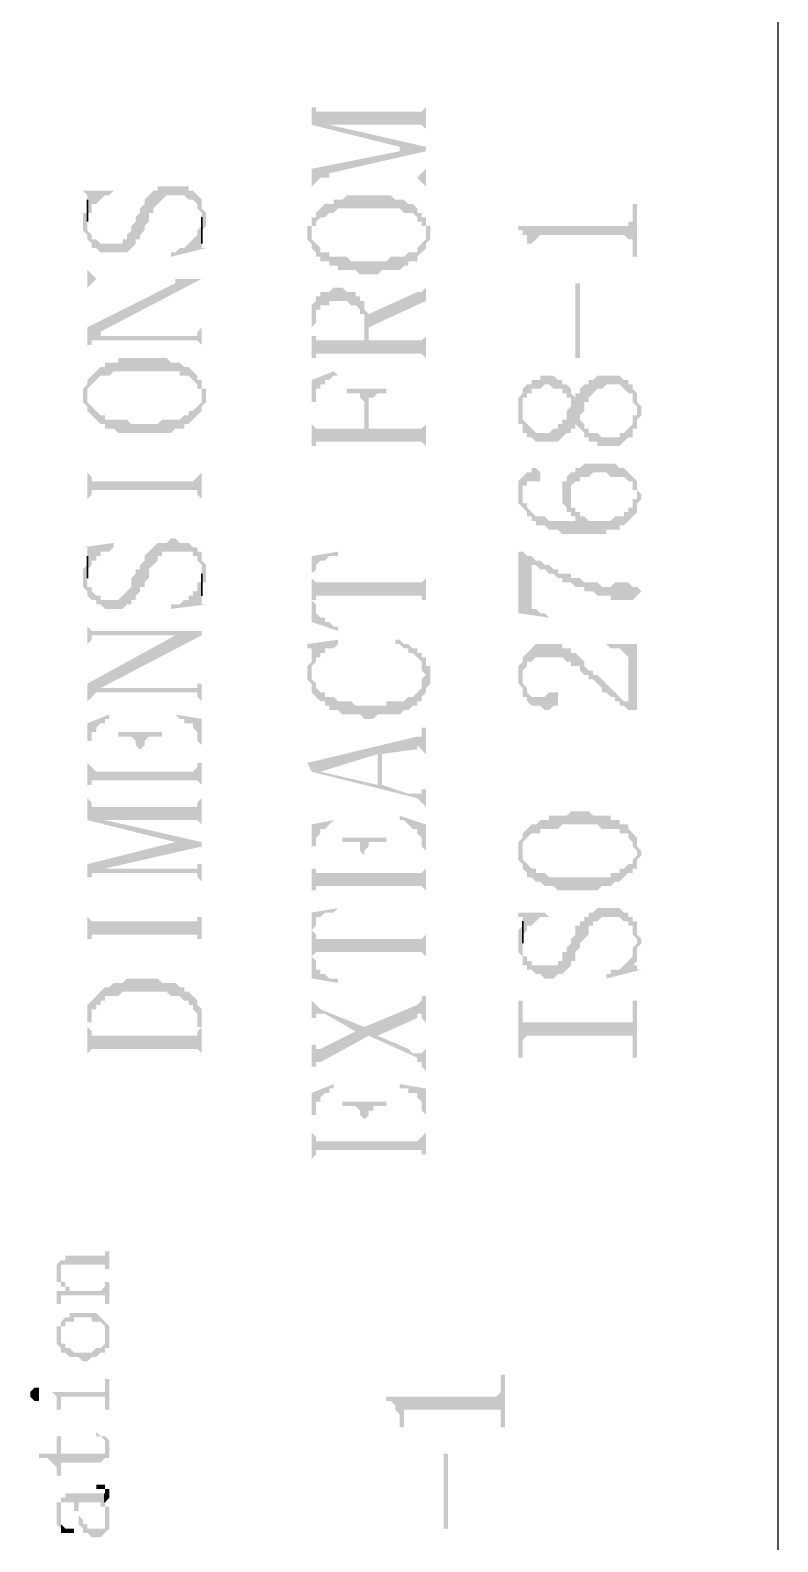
# Model space of a CAD drawing. Header units: inches. Extents: x 3613 to 8393, y -2205 to -794.
# Drawn here: x 7017.47 to 7025.15, y -1349.99 to -1334.49 of the extents above; entities that cross this region are included whole.
import ezdxf

# ---------------------------------------------------------------- set-up
doc = ezdxf.new("R2010")
doc.units = ezdxf.units.IN
doc.header["$MEASUREMENT"] = 0

msp = doc.modelspace()

# ---------------------------------------------------------------- hatches: boundary and pattern name
at = {"transparency": 33554559}
for points in [[(7020.363, -1335.231), (7020.363, -1335.456), (7021.266, -1335.682), (7021.266, -1335.727), (7021.537, -1335.727), (7021.537, -1335.682), (7020.544, -1335.456), (7020.544, -1335.456), (7020.454, -1335.321), (7020.409, -1335.321), (7020.409, -1335.276), (7020.363, -1335.276)], [(7020.454, -1335.321), (7020.544, -1335.456), (7021.492, -1335.456), (7021.537, -1335.502), (7021.537, -1335.547), (7021.537, -1335.231), (7021.537, -1335.276), (7021.537, -1335.276), (7021.492, -1335.321), (7021.447, -1335.321)], [(7020.363, -1335.908), (7020.363, -1336.088), (7020.363, -1336.088), (7020.409, -1336.043), (7020.409, -1336.043), (7020.454, -1335.998), (7020.544, -1335.953), (7021.537, -1335.727), (7021.266, -1335.727)], [(7020.454, -1335.998), (7021.447, -1335.998), (7021.492, -1336.043), (7021.492, -1336.043), (7021.537, -1336.088), (7021.537, -1335.908), (7021.537, -1335.908), (7021.492, -1335.953), (7021.492, -1335.953), (7021.447, -1335.998), (7020.544, -1335.998), (7020.544, -1335.953)], [(7018.017, -1336.449), (7018.017, -1336.54), (7018.017, -1336.54), (7018.062, -1336.585), (7018.062, -1336.63), (7018.062, -1336.63), (7018.107, -1336.675), (7018.107, -1336.72), (7018.152, -1336.72), (7018.197, -1336.765), (7018.468, -1336.765), (7018.513, -1336.72), (7018.513, -1336.72), (7018.558, -1336.675), (7018.558, -1336.63), (7018.603, -1336.63), (7018.603, -1336.585), (7018.648, -1336.54), (7018.648, -1336.494), (7018.693, -1336.449), (7018.693, -1336.359), (7018.739, -1336.359), (7018.739, -1336.314), (7018.784, -1336.269), (7018.784, -1336.269), (7018.829, -1336.224), (7018.829, -1336.224), (7018.874, -1336.179), (7019.055, -1336.179), (7019.1, -1336.224), (7019.145, -1336.224), (7019.19, -1336.269), (7019.19, -1336.314), (7019.235, -1336.359), (7019.235, -1336.585), (7019.235, -1336.54), (7019.235, -1336.54), (7019.28, -1336.494), (7019.28, -1336.404), (7019.28, -1336.359), (7019.28, -1336.359), (7019.235, -1336.314), (7019.235, -1336.224), (7019.235, -1336.224), (7019.19, -1336.179), (7019.19, -1336.179), (7019.145, -1336.133), (7019.1, -1336.133), (7019.1, -1336.088), (7018.784, -1336.088), (7018.784, -1336.133), (7018.739, -1336.133), (7018.693, -1336.179), (7018.693, -1336.179), (7018.648, -1336.224), (7018.648, -1336.269), (7018.648, -1336.269), (7018.603, -1336.314), (7018.603, -1336.359), (7018.558, -1336.404), (7018.558, -1336.449), (7018.513, -1336.494), (7018.513, -1336.54), (7018.513, -1336.54), (7018.468, -1336.585), (7018.468, -1336.63), (7018.423, -1336.63), (7018.423, -1336.675), (7018.197, -1336.675), (7018.152, -1336.63), (7018.107, -1336.63), (7018.107, -1336.585), (7018.107, -1336.585), (7018.062, -1336.54), (7018.062, -1336.269), (7018.062, -1336.359), (7018.017, -1336.359), (7018.017, -1336.404)], [(7018.017, -1336.133), (7018.062, -1336.179), (7018.062, -1336.359), (7018.107, -1336.359), (7018.107, -1336.269), (7018.152, -1336.269), (7018.197, -1336.224), (7018.197, -1336.224), (7018.242, -1336.179), (7018.287, -1336.179), (7018.332, -1336.133), (7018.332, -1336.133)], [(7020.363, -1336.404), (7020.363, -1336.585), (7020.363, -1336.494), (7020.409, -1336.494), (7020.409, -1336.449), (7020.454, -1336.404), (7020.499, -1336.404), (7020.544, -1336.359), (7020.589, -1336.359), (7020.634, -1336.314), (7021.266, -1336.314), (7021.311, -1336.359), (7021.401, -1336.359), (7021.447, -1336.404), (7021.447, -1336.449), (7021.492, -1336.449), (7021.492, -1336.494), (7021.537, -1336.494), (7021.537, -1336.585), (7021.537, -1336.404), (7021.492, -1336.404), (7021.492, -1336.359), (7021.447, -1336.359), (7021.447, -1336.314), (7021.401, -1336.269), (7021.356, -1336.269), (7021.311, -1336.224), (7021.221, -1336.224), (7021.176, -1336.179), (7020.724, -1336.179), (7020.679, -1336.224), (7020.589, -1336.224), (7020.589, -1336.269), (7020.499, -1336.269), (7020.454, -1336.314), (7020.454, -1336.314), (7020.409, -1336.359), (7020.409, -1336.404)], [(7022.485, -1336.494), (7022.485, -1336.54), (7022.53, -1336.54), (7022.53, -1336.585), (7022.575, -1336.585), (7022.575, -1336.675), (7022.62, -1336.675), (7022.62, -1336.81), (7022.62, -1336.675), (7022.665, -1336.63), (7022.665, -1336.63), (7022.71, -1336.585), (7023.568, -1336.585), (7023.613, -1336.63), (7023.658, -1336.63), (7023.658, -1336.675), (7023.658, -1336.81), (7023.703, -1336.81), (7023.703, -1336.269), (7023.658, -1336.269), (7023.658, -1336.404), (7023.658, -1336.449), (7023.613, -1336.449), (7023.613, -1336.494), (7023.568, -1336.494)], [(7018.919, -1336.765), (7018.919, -1336.81), (7019.28, -1336.72), (7019.235, -1336.72), (7019.235, -1336.675), (7019.235, -1336.494), (7019.19, -1336.54), (7019.19, -1336.585), (7019.145, -1336.63), (7019.145, -1336.63), (7019.1, -1336.675), (7019.1, -1336.675), (7019.055, -1336.72), (7019.009, -1336.72), (7018.964, -1336.765)], [(7020.318, -1336.585), (7020.318, -1336.63), (7020.318, -1336.63), (7020.363, -1336.675), (7020.363, -1336.72), (7020.363, -1336.72), (7020.409, -1336.765), (7020.409, -1336.81), (7020.454, -1336.81), (7020.454, -1336.856), (7020.544, -1336.856), (7020.544, -1336.901), (7020.634, -1336.901), (7020.634, -1336.946), (7020.815, -1336.946), (7020.86, -1336.991), (7021.04, -1336.991), (7021.086, -1336.946), (7021.266, -1336.946), (7021.311, -1336.901), (7021.356, -1336.901), (7021.356, -1336.856), (7021.447, -1336.856), (7021.447, -1336.81), (7021.492, -1336.765), (7021.492, -1336.765), (7021.537, -1336.72), (7021.537, -1336.675), (7021.582, -1336.63), (7021.582, -1336.494), (7021.537, -1336.494), (7021.537, -1336.404), (7021.537, -1336.585), (7021.537, -1336.63), (7021.537, -1336.63), (7021.492, -1336.675), (7021.492, -1336.675), (7021.447, -1336.72), (7021.447, -1336.765), (7021.356, -1336.765), (7021.311, -1336.81), (7021.176, -1336.81), (7021.131, -1336.856), (7020.77, -1336.856), (7020.724, -1336.81), (7020.544, -1336.81), (7020.544, -1336.765), (7020.454, -1336.765), (7020.454, -1336.72), (7020.409, -1336.675), (7020.409, -1336.675), (7020.363, -1336.63), (7020.363, -1336.585), (7020.363, -1336.404), (7020.363, -1336.494), (7020.318, -1336.494), (7020.318, -1336.54)], [(7018.062, -1336.901), (7018.062, -1337.171), (7018.062, -1337.126), (7018.107, -1337.081), (7018.107, -1337.081), (7018.152, -1337.036), (7018.964, -1337.036), (7018.964, -1337.081), (7019.235, -1337.036), (7018.152, -1337.036), (7018.107, -1336.991), (7018.107, -1336.991), (7018.062, -1336.946)], [(7018.062, -1337.533), (7018.062, -1337.758), (7018.062, -1337.713), (7018.107, -1337.713), (7018.107, -1337.668), (7018.152, -1337.668), (7018.197, -1337.578), (7019.235, -1337.036), (7018.964, -1337.081)], [(7020.95, -1337.397), (7020.95, -1337.533), (7021.537, -1337.262), (7021.537, -1337.081), (7021.537, -1337.126), (7021.537, -1337.126), (7021.492, -1337.171), (7021.447, -1337.171)], [(7023.116, -1337.848), (7023.116, -1337.081), (7023.071, -1337.081), (7023.071, -1337.848)], [(7020.363, -1337.487), (7020.363, -1337.894), (7020.363, -1337.533), (7020.409, -1337.487), (7020.409, -1337.397), (7020.409, -1337.352), (7020.454, -1337.352), (7020.454, -1337.307), (7020.544, -1337.307), (7020.544, -1337.262), (7020.724, -1337.262), (7020.77, -1337.307), (7020.815, -1337.307), (7020.86, -1337.352), (7020.86, -1337.397), (7020.905, -1337.397), (7020.905, -1337.668), (7020.905, -1337.262), (7020.86, -1337.262), (7020.86, -1337.217), (7020.815, -1337.217), (7020.815, -1337.171), (7020.724, -1337.171), (7020.679, -1337.126), (7020.589, -1337.126), (7020.544, -1337.171), (7020.454, -1337.171), (7020.454, -1337.217), (7020.409, -1337.217), (7020.409, -1337.262), (7020.409, -1337.262), (7020.363, -1337.307), (7020.363, -1337.352), (7020.363, -1337.442)], [(7020.363, -1337.848), (7020.409, -1337.848), (7020.409, -1337.803), (7021.492, -1337.803), (7021.537, -1337.848), (7021.537, -1337.894), (7021.537, -1337.578), (7021.537, -1337.623), (7021.537, -1337.623), (7021.492, -1337.668), (7020.95, -1337.668), (7020.95, -1337.397), (7020.95, -1337.397), (7020.905, -1337.352), (7020.905, -1337.307), (7020.905, -1337.668), (7020.409, -1337.668), (7020.409, -1337.623), (7020.363, -1337.623), (7020.363, -1337.533)], [(7018.152, -1337.668), (7019.19, -1337.668), (7019.235, -1337.713), (7019.235, -1337.758), (7019.235, -1337.487), (7019.235, -1337.533), (7019.19, -1337.578), (7019.19, -1337.623), (7018.197, -1337.623), (7018.197, -1337.578)], [(7018.062, -1338.074), (7018.062, -1338.255), (7018.062, -1338.164), (7018.107, -1338.119), (7018.107, -1338.119), (7018.152, -1338.074), (7018.152, -1338.074), (7018.197, -1338.029), (7018.287, -1338.029), (7018.332, -1337.984), (7019.009, -1337.984), (7019.009, -1338.029), (7019.1, -1338.029), (7019.145, -1338.074), (7019.145, -1338.074), (7019.19, -1338.119), (7019.19, -1338.164), (7019.235, -1338.164), (7019.235, -1338.255), (7019.235, -1338.074), (7019.19, -1338.074), (7019.19, -1338.029), (7019.145, -1337.984), (7019.145, -1337.984), (7019.1, -1337.939), (7019.055, -1337.939), (7019.009, -1337.894), (7018.919, -1337.894), (7018.874, -1337.848), (7018.378, -1337.848), (7018.378, -1337.894), (7018.242, -1337.894), (7018.242, -1337.939), (7018.197, -1337.939), (7018.152, -1337.984), (7018.152, -1337.984), (7018.107, -1338.029), (7018.107, -1338.029)], [(7020.363, -1338.074), (7020.363, -1338.796), (7020.363, -1338.3), (7020.409, -1338.3), (7020.409, -1338.164), (7020.454, -1338.164), (7020.454, -1338.119), (7020.499, -1338.119), (7020.499, -1338.074), (7020.544, -1338.074), (7020.589, -1338.029), (7020.634, -1338.029), (7020.589, -1337.984)], [(7022.485, -1338.39), (7022.485, -1338.525), (7022.53, -1338.525), (7022.53, -1338.616), (7022.575, -1338.616), (7022.575, -1338.661), (7022.62, -1338.661), (7022.665, -1338.706), (7022.891, -1338.706), (7022.936, -1338.661), (7022.936, -1338.661), (7022.981, -1338.616), (7023.026, -1338.616), (7023.026, -1338.571), (7023.071, -1338.571), (7023.071, -1338.525), (7023.071, -1338.525), (7023.116, -1338.571), (7023.116, -1338.435), (7023.116, -1338.435), (7023.162, -1338.39), (7023.162, -1338.3), (7023.207, -1338.3), (7023.207, -1338.255), (7023.252, -1338.209), (7023.252, -1338.209), (7023.297, -1338.164), (7023.342, -1338.164), (7023.387, -1338.119), (7023.523, -1338.119), (7023.568, -1338.164), (7023.568, -1338.164), (7023.613, -1338.209), (7023.658, -1338.209), (7023.658, -1338.255), (7023.658, -1338.3), (7023.703, -1338.345), (7023.703, -1338.571), (7023.703, -1338.48), (7023.703, -1338.48), (7023.748, -1338.435), (7023.748, -1338.345), (7023.703, -1338.3), (7023.703, -1338.255), (7023.703, -1338.209), (7023.658, -1338.164), (7023.658, -1338.119), (7023.613, -1338.119), (7023.613, -1338.074), (7023.568, -1338.074), (7023.523, -1338.029), (7023.297, -1338.029), (7023.252, -1338.074), (7023.207, -1338.074), (7023.207, -1338.119), (7023.162, -1338.119), (7023.116, -1338.164), (7023.116, -1338.209), (7023.071, -1338.209), (7023.071, -1338.255), (7023.071, -1338.255), (7023.026, -1338.209), (7023.026, -1338.3), (7023.026, -1338.345), (7022.981, -1338.39), (7022.981, -1338.48), (7022.936, -1338.48), (7022.936, -1338.525), (7022.891, -1338.525), (7022.891, -1338.571), (7022.846, -1338.571), (7022.801, -1338.616), (7022.665, -1338.616), (7022.62, -1338.571), (7022.62, -1338.571), (7022.575, -1338.525), (7022.575, -1338.525), (7022.53, -1338.48), (7022.53, -1338.435), (7022.53, -1338.209), (7022.53, -1338.209), (7022.485, -1338.255), (7022.485, -1338.345)], [(7022.53, -1338.209), (7022.53, -1338.39), (7022.53, -1338.255), (7022.575, -1338.255), (7022.575, -1338.209), (7022.62, -1338.209), (7022.62, -1338.164), (7022.71, -1338.164), (7022.755, -1338.119), (7022.801, -1338.119), (7022.846, -1338.164), (7022.936, -1338.164), (7022.936, -1338.209), (7022.981, -1338.209), (7022.981, -1338.255), (7023.026, -1338.255), (7023.026, -1338.3), (7023.026, -1338.209), (7023.026, -1338.164), (7022.981, -1338.119), (7022.936, -1338.119), (7022.936, -1338.074), (7022.891, -1338.074), (7022.846, -1338.029), (7022.71, -1338.029), (7022.71, -1338.074), (7022.62, -1338.074), (7022.62, -1338.119), (7022.575, -1338.119), (7022.53, -1338.164)], [(7018.017, -1338.255), (7018.017, -1338.3), (7018.062, -1338.345), (7018.062, -1338.39), (7018.107, -1338.435), (7018.107, -1338.435), (7018.152, -1338.48), (7018.152, -1338.48), (7018.197, -1338.525), (7018.242, -1338.525), (7018.242, -1338.571), (7018.332, -1338.571), (7018.378, -1338.616), (7018.919, -1338.616), (7018.964, -1338.571), (7019.055, -1338.571), (7019.055, -1338.525), (7019.1, -1338.525), (7019.145, -1338.48), (7019.145, -1338.48), (7019.19, -1338.435), (7019.19, -1338.435), (7019.235, -1338.39), (7019.235, -1338.345), (7019.235, -1338.345), (7019.28, -1338.3), (7019.28, -1338.255), (7019.28, -1338.164), (7019.235, -1338.164), (7019.235, -1338.074), (7019.235, -1338.255), (7019.235, -1338.3), (7019.19, -1338.345), (7019.19, -1338.345), (7019.145, -1338.39), (7019.1, -1338.39), (7019.1, -1338.435), (7019.055, -1338.435), (7019.009, -1338.48), (7018.829, -1338.48), (7018.784, -1338.525), (7018.513, -1338.525), (7018.468, -1338.48), (7018.242, -1338.48), (7018.242, -1338.435), (7018.197, -1338.435), (7018.152, -1338.39), (7018.152, -1338.39), (7018.107, -1338.345), (7018.107, -1338.345), (7018.062, -1338.3), (7018.062, -1338.255), (7018.062, -1338.074), (7018.062, -1338.119), (7018.062, -1338.119), (7018.017, -1338.164), (7018.017, -1338.209)], [(7020.724, -1338.164), (7020.724, -1338.209), (7020.86, -1338.209), (7020.86, -1338.255), (7020.86, -1338.255), (7020.905, -1338.3), (7020.905, -1338.571), (7020.95, -1338.345), (7020.95, -1338.255), (7020.995, -1338.255), (7021.04, -1338.209), (7021.131, -1338.209), (7021.131, -1338.164)], [(7020.363, -1338.751), (7020.409, -1338.751), (7020.409, -1338.706), (7021.492, -1338.706), (7021.537, -1338.751), (7021.537, -1338.796), (7021.537, -1338.48), (7021.537, -1338.525), (7021.537, -1338.525), (7021.492, -1338.571), (7020.95, -1338.571), (7020.95, -1338.345), (7020.905, -1338.571), (7020.409, -1338.571), (7020.363, -1338.525), (7020.363, -1338.345)], [(7023.116, -1338.571), (7023.116, -1338.571), (7023.162, -1338.616), (7023.162, -1338.661), (7023.207, -1338.661), (7023.207, -1338.706), (7023.297, -1338.706), (7023.297, -1338.751), (7023.523, -1338.751), (7023.568, -1338.706), (7023.568, -1338.706), (7023.613, -1338.661), (7023.658, -1338.661), (7023.658, -1338.571), (7023.703, -1338.571), (7023.703, -1338.39), (7023.703, -1338.435), (7023.658, -1338.435), (7023.658, -1338.525), (7023.658, -1338.525), (7023.613, -1338.571), (7023.613, -1338.571), (7023.568, -1338.616), (7023.523, -1338.616), (7023.523, -1338.661), (7023.342, -1338.661), (7023.297, -1338.616), (7023.207, -1338.616), (7023.207, -1338.571), (7023.162, -1338.571), (7023.162, -1338.525), (7023.116, -1338.48), (7023.116, -1338.48)], [(7018.062, -1338.886), (7018.062, -1339.428), (7018.062, -1339.293), (7018.107, -1339.248), (7018.107, -1339.202), (7019.19, -1339.202), (7019.19, -1339.248), (7019.19, -1339.248), (7019.235, -1339.293), (7019.235, -1339.428), (7019.235, -1338.886), (7019.235, -1339.022), (7019.19, -1339.067), (7019.19, -1339.067), (7019.145, -1339.112), (7018.107, -1339.112), (7018.107, -1339.067), (7018.107, -1339.067), (7018.062, -1339.022)], [(7022.53, -1339.067), (7022.53, -1339.248), (7022.53, -1339.157), (7022.575, -1339.157), (7022.575, -1339.112), (7022.71, -1339.112), (7022.71, -1339.022), (7022.71, -1339.022), (7022.665, -1338.977), (7022.62, -1338.977), (7022.62, -1339.022), (7022.575, -1339.022)], [(7022.936, -1339.248), (7022.936, -1339.338), (7022.981, -1339.383), (7022.981, -1339.428), (7023.026, -1339.428), (7023.026, -1339.202), (7023.026, -1339.157), (7023.071, -1339.112), (7023.116, -1339.112), (7023.116, -1339.067), (7023.207, -1339.067), (7023.252, -1339.022), (7023.387, -1339.022), (7023.432, -1339.067), (7023.568, -1339.067), (7023.613, -1339.112), (7023.658, -1339.112), (7023.658, -1339.202), (7023.703, -1339.202), (7023.703, -1339.428), (7023.703, -1339.338), (7023.748, -1339.293), (7023.748, -1339.248), (7023.748, -1339.248), (7023.703, -1339.202), (7023.703, -1339.157), (7023.703, -1339.112), (7023.658, -1339.067), (7023.658, -1339.067), (7023.613, -1339.022), (7023.613, -1339.022), (7023.568, -1338.977), (7023.523, -1338.977), (7023.478, -1338.932), (7023.162, -1338.932), (7023.116, -1338.977), (7023.071, -1338.977), (7023.071, -1339.022), (7023.026, -1339.022), (7022.981, -1339.067), (7022.981, -1339.112), (7022.936, -1339.112), (7022.936, -1339.202)], [(7022.485, -1339.202), (7022.485, -1339.293), (7022.485, -1339.338), (7022.53, -1339.383), (7022.53, -1339.383), (7022.575, -1339.428), (7022.575, -1339.473), (7022.62, -1339.473), (7022.62, -1339.518), (7022.665, -1339.518), (7022.665, -1339.563), (7022.755, -1339.563), (7022.801, -1339.609), (7022.891, -1339.609), (7022.936, -1339.654), (7023.387, -1339.654), (7023.387, -1339.609), (7023.523, -1339.609), (7023.523, -1339.563), (7023.568, -1339.563), (7023.613, -1339.518), (7023.613, -1339.518), (7023.658, -1339.473), (7023.658, -1339.473), (7023.703, -1339.428), (7023.703, -1339.248), (7023.703, -1339.293), (7023.658, -1339.293), (7023.658, -1339.383), (7023.613, -1339.383), (7023.613, -1339.428), (7023.568, -1339.428), (7023.568, -1339.473), (7023.478, -1339.473), (7023.432, -1339.518), (7023.207, -1339.518), (7023.162, -1339.473), (7023.116, -1339.518), (7022.801, -1339.518), (7022.755, -1339.473), (7022.665, -1339.473), (7022.62, -1339.428), (7022.62, -1339.428), (7022.575, -1339.383), (7022.575, -1339.338), (7022.53, -1339.338), (7022.53, -1339.248), (7022.53, -1339.067), (7022.485, -1339.112), (7022.485, -1339.157), (7022.485, -1339.157)], [(7023.026, -1339.428), (7023.026, -1339.473), (7023.071, -1339.473), (7023.071, -1339.518), (7023.116, -1339.518), (7023.162, -1339.473), (7023.116, -1339.473), (7023.116, -1339.428), (7023.071, -1339.428), (7023.071, -1339.383), (7023.026, -1339.383), (7023.026, -1339.338), (7023.026, -1339.248)], [(7018.017, -1340.105), (7018.017, -1340.195), (7018.062, -1340.24), (7018.062, -1340.286), (7018.107, -1340.331), (7018.152, -1340.331), (7018.152, -1340.376), (7018.197, -1340.376), (7018.242, -1340.421), (7018.423, -1340.421), (7018.468, -1340.376), (7018.513, -1340.376), (7018.513, -1340.331), (7018.558, -1340.331), (7018.558, -1340.286), (7018.558, -1340.286), (7018.603, -1340.24), (7018.603, -1340.195), (7018.648, -1340.195), (7018.648, -1340.15), (7018.693, -1340.105), (7018.693, -1340.015), (7018.739, -1339.97), (7018.739, -1339.97), (7018.784, -1339.925), (7018.784, -1339.879), (7018.829, -1339.879), (7018.829, -1339.834), (7019.145, -1339.834), (7019.145, -1339.879), (7019.19, -1339.879), (7019.19, -1339.925), (7019.19, -1339.925), (7019.235, -1339.97), (7019.235, -1340.24), (7019.235, -1340.15), (7019.28, -1340.15), (7019.28, -1340.06), (7019.28, -1339.97), (7019.235, -1339.925), (7019.235, -1339.834), (7019.19, -1339.834), (7019.19, -1339.789), (7019.145, -1339.789), (7019.1, -1339.744), (7019.009, -1339.744), (7018.964, -1339.699), (7018.919, -1339.699), (7018.874, -1339.744), (7018.784, -1339.744), (7018.739, -1339.789), (7018.739, -1339.789), (7018.693, -1339.834), (7018.693, -1339.834), (7018.648, -1339.879), (7018.648, -1339.925), (7018.603, -1339.97), (7018.603, -1340.015), (7018.558, -1340.015), (7018.558, -1340.06), (7018.513, -1340.105), (7018.513, -1340.195), (7018.468, -1340.24), (7018.468, -1340.24), (7018.423, -1340.286), (7018.423, -1340.286), (7018.378, -1340.331), (7018.197, -1340.331), (7018.197, -1340.286), (7018.152, -1340.286), (7018.107, -1340.24), (7018.107, -1340.195), (7018.062, -1340.195), (7018.062, -1339.925), (7018.062, -1339.97), (7018.062, -1339.97), (7018.017, -1340.015), (7018.017, -1340.06)], [(7018.017, -1339.789), (7018.062, -1339.789), (7018.062, -1339.834), (7018.062, -1340.015), (7018.107, -1339.97), (7018.107, -1339.925), (7018.152, -1339.925), (7018.152, -1339.879), (7018.197, -1339.879), (7018.197, -1339.834), (7018.287, -1339.834), (7018.332, -1339.789), (7018.332, -1339.744)], [(7020.363, -1339.879), (7020.363, -1340.105), (7020.363, -1340.06), (7020.409, -1340.015), (7020.409, -1339.97), (7020.409, -1339.97), (7020.454, -1339.925), (7020.499, -1339.925), (7020.544, -1339.879), (7020.634, -1339.879), (7020.634, -1339.834)], [(7020.363, -1339.879), (7020.363, -1340.556), (7020.634, -1340.647), (7020.634, -1340.602), (7020.589, -1340.602), (7020.544, -1340.556), (7020.499, -1340.556), (7020.499, -1340.511), (7020.454, -1340.511), (7020.409, -1340.466), (7020.409, -1340.376), (7020.363, -1340.331), (7020.363, -1340.105)], [(7022.485, -1339.834), (7022.485, -1340.466), (7022.801, -1340.511), (7022.801, -1340.511), (7022.755, -1340.466), (7022.71, -1340.466), (7022.665, -1340.421), (7022.62, -1340.421), (7022.62, -1339.925), (7022.575, -1339.879), (7022.53, -1339.834)], [(7022.575, -1339.879), (7022.62, -1339.925), (7022.62, -1339.97), (7022.665, -1339.97), (7022.71, -1340.015), (7022.755, -1340.015), (7022.801, -1340.06), (7022.846, -1340.06), (7022.891, -1340.105), (7022.936, -1340.105), (7022.936, -1340.15), (7023.026, -1340.15), (7023.071, -1340.195), (7023.162, -1340.195), (7023.162, -1340.24), (7023.252, -1340.24), (7023.297, -1340.286), (7023.432, -1340.286), (7023.432, -1340.331), (7023.658, -1340.331), (7023.703, -1340.286), (7023.703, -1340.286), (7023.748, -1340.24), (7023.703, -1340.195), (7023.658, -1340.195), (7023.613, -1340.15), (7023.478, -1340.15), (7023.432, -1340.195), (7023.342, -1340.195), (7023.297, -1340.15), (7023.162, -1340.15), (7023.116, -1340.105), (7023.026, -1340.105), (7023.026, -1340.06), (7022.891, -1340.06), (7022.891, -1340.015), (7022.846, -1340.015), (7022.801, -1339.97), (7022.755, -1339.97), (7022.71, -1339.925), (7022.665, -1339.925), (7022.62, -1339.879)], [(7020.363, -1340.105), (7020.363, -1340.331), (7020.409, -1340.331), (7020.409, -1340.286), (7021.492, -1340.286), (7021.492, -1340.331), (7021.537, -1340.331), (7021.537, -1340.421), (7021.537, -1340.06), (7021.537, -1340.105), (7021.537, -1340.105), (7021.492, -1340.15), (7020.409, -1340.15)], [(7018.919, -1340.376), (7018.919, -1340.421), (7019.28, -1340.376), (7019.235, -1340.376), (7019.235, -1340.331), (7019.235, -1340.15), (7019.19, -1340.15), (7019.19, -1340.24), (7019.145, -1340.24), (7019.145, -1340.286), (7019.1, -1340.286), (7019.1, -1340.331), (7019.055, -1340.331), (7019.009, -1340.376), (7018.964, -1340.376)], [(7018.062, -1340.511), (7018.062, -1340.827), (7018.062, -1340.782), (7018.107, -1340.737), (7018.107, -1340.692), (7019.235, -1340.692), (7019.235, -1340.647), (7018.107, -1340.647), (7018.062, -1340.602)], [(7018.062, -1341.188), (7018.062, -1341.414), (7018.062, -1341.369), (7018.107, -1341.324), (7018.107, -1341.324), (7018.152, -1341.278), (7018.197, -1341.233), (7019.235, -1340.692), (7018.964, -1340.692)], [(7020.318, -1340.782), (7020.318, -1340.827), (7020.363, -1340.827), (7020.363, -1341.233), (7020.363, -1341.008), (7020.409, -1340.963), (7020.409, -1340.917), (7020.454, -1340.917), (7020.454, -1340.872), (7020.499, -1340.872), (7020.499, -1340.827), (7020.589, -1340.827), (7020.634, -1340.782), (7020.634, -1340.737)], [(7021.221, -1340.782), (7021.266, -1340.782), (7021.311, -1340.827), (7021.356, -1340.827), (7021.356, -1340.872), (7021.401, -1340.872), (7021.447, -1340.917), (7021.447, -1340.917), (7021.492, -1340.963), (7021.492, -1341.008), (7021.492, -1341.053), (7021.537, -1341.098), (7021.537, -1340.917), (7021.492, -1340.917), (7021.492, -1340.872), (7021.447, -1340.872), (7021.447, -1340.827), (7021.401, -1340.827), (7021.356, -1340.782), (7021.311, -1340.782), (7021.266, -1340.737), (7021.221, -1340.737)], [(7022.485, -1341.098), (7022.485, -1341.188), (7022.485, -1341.188), (7022.53, -1341.233), (7022.53, -1341.278), (7022.53, -1341.053), (7022.53, -1341.053), (7022.575, -1341.008), (7022.575, -1340.963), (7022.62, -1340.963), (7022.665, -1340.917), (7022.936, -1340.917), (7022.981, -1340.963), (7023.026, -1340.963), (7023.026, -1341.008), (7023.116, -1341.008), (7023.116, -1341.053), (7023.162, -1341.098), (7023.207, -1341.098), (7023.207, -1341.143), (7023.252, -1341.143), (7023.297, -1341.188), (7023.297, -1341.188), (7023.342, -1341.233), (7023.342, -1341.278), (7023.387, -1341.278), (7023.432, -1341.324), (7023.478, -1341.324), (7023.478, -1341.369), (7023.523, -1341.369), (7023.523, -1341.414), (7023.568, -1341.414), (7023.613, -1341.459), (7023.613, -1341.369), (7023.568, -1341.369), (7023.523, -1341.324), (7023.523, -1341.324), (7023.478, -1341.278), (7023.432, -1341.233), (7023.432, -1341.233), (7023.387, -1341.188), (7023.387, -1341.188), (7023.342, -1341.143), (7023.342, -1341.143), (7023.297, -1341.098), (7023.252, -1341.098), (7023.252, -1341.053), (7023.207, -1341.053), (7023.162, -1341.008), (7023.162, -1340.963), (7023.116, -1340.917), (7023.116, -1340.917), (7023.071, -1340.872), (7023.026, -1340.872), (7023.026, -1340.827), (7022.936, -1340.827), (7022.936, -1340.782), (7022.665, -1340.782), (7022.62, -1340.827), (7022.62, -1340.827), (7022.575, -1340.872), (7022.575, -1340.872), (7022.53, -1340.917), (7022.53, -1340.963), (7022.485, -1341.008), (7022.485, -1341.053)], [(7023.387, -1340.782), (7023.387, -1340.782), (7023.432, -1340.827), (7023.523, -1340.827), (7023.568, -1340.872), (7023.568, -1340.872), (7023.613, -1340.917), (7023.613, -1341.459), (7023.703, -1341.459), (7023.703, -1340.782)], [(7020.318, -1341.053), (7020.318, -1341.098), (7020.318, -1341.143), (7020.363, -1341.188), (7020.363, -1341.233), (7020.363, -1340.872), (7020.363, -1340.917), (7020.363, -1340.963), (7020.318, -1341.008)], [(7020.363, -1341.233), (7020.363, -1341.278), (7020.409, -1341.324), (7020.409, -1341.324), (7020.454, -1341.369), (7020.499, -1341.369), (7020.499, -1341.414), (7020.544, -1341.414), (7020.544, -1341.459), (7020.634, -1341.459), (7020.679, -1341.504), (7020.86, -1341.504), (7020.905, -1341.549), (7020.995, -1341.549), (7021.04, -1341.504), (7021.266, -1341.504), (7021.311, -1341.459), (7021.356, -1341.459), (7021.401, -1341.414), (7021.447, -1341.414), (7021.447, -1341.369), (7021.492, -1341.369), (7021.492, -1341.324), (7021.537, -1341.278), (7021.537, -1341.233), (7021.582, -1341.188), (7021.582, -1341.098), (7021.582, -1341.008), (7021.537, -1341.008), (7021.537, -1340.917), (7021.537, -1341.098), (7021.537, -1341.098), (7021.492, -1341.143), (7021.492, -1341.233), (7021.492, -1341.233), (7021.447, -1341.278), (7021.447, -1341.278), (7021.401, -1341.324), (7021.356, -1341.324), (7021.311, -1341.369), (7021.131, -1341.369), (7021.131, -1341.414), (7020.815, -1341.414), (7020.77, -1341.369), (7020.634, -1341.369), (7020.589, -1341.324), (7020.499, -1341.324), (7020.499, -1341.278), (7020.454, -1341.278), (7020.409, -1341.233), (7020.409, -1341.188), (7020.363, -1341.143), (7020.363, -1341.098)], [(7018.152, -1341.278), (7019.19, -1341.278), (7019.19, -1341.324), (7019.19, -1341.324), (7019.235, -1341.369), (7019.235, -1341.414), (7019.235, -1341.143), (7019.235, -1341.188), (7019.19, -1341.188), (7019.19, -1341.233), (7018.197, -1341.233)], [(7022.53, -1341.278), (7022.53, -1341.324), (7022.575, -1341.324), (7022.575, -1341.369), (7022.575, -1341.369), (7022.62, -1341.414), (7022.71, -1341.414), (7022.755, -1341.459), (7022.801, -1341.459), (7022.846, -1341.414), (7022.891, -1341.414), (7022.891, -1341.369), (7022.891, -1341.278), (7022.801, -1341.278), (7022.755, -1341.324), (7022.62, -1341.324), (7022.575, -1341.278), (7022.575, -1341.233), (7022.53, -1341.188), (7022.53, -1341.143)], [(7018.062, -1341.594), (7018.062, -1342.271), (7018.062, -1341.775), (7018.107, -1341.775), (7018.107, -1341.685), (7018.152, -1341.685), (7018.152, -1341.64), (7018.152, -1341.64), (7018.197, -1341.594), (7018.242, -1341.594), (7018.242, -1341.549), (7018.287, -1341.549), (7018.287, -1341.504)], [(7018.964, -1341.504), (7018.964, -1341.504), (7019.009, -1341.549), (7019.055, -1341.549), (7019.055, -1341.594), (7019.145, -1341.594), (7019.145, -1341.64), (7019.145, -1341.64), (7019.19, -1341.685), (7019.19, -1341.73), (7019.19, -1341.775), (7019.235, -1341.82), (7019.235, -1342.271), (7019.235, -1341.549)], [(7018.378, -1341.685), (7018.378, -1341.73), (7018.513, -1341.73), (7018.558, -1341.775), (7018.558, -1341.82), (7018.603, -1341.865), (7018.603, -1342.091), (7018.603, -1341.865), (7018.603, -1341.865), (7018.648, -1341.82), (7018.648, -1341.775), (7018.648, -1341.775), (7018.693, -1341.73), (7018.829, -1341.73), (7018.829, -1341.685)], [(7020.318, -1342.001), (7020.363, -1342.091), (7020.454, -1342.091), (7021.04, -1341.91), (7021.04, -1342.226), (7021.086, -1341.91), (7021.401, -1341.865), (7021.447, -1341.865), (7021.447, -1341.82), (7021.492, -1341.865), (7021.492, -1341.865), (7021.537, -1341.91), (7021.537, -1341.64), (7021.492, -1341.64), (7021.492, -1341.73), (7021.447, -1341.73)], [(7018.062, -1342.226), (7018.107, -1342.226), (7018.107, -1342.181), (7019.19, -1342.181), (7019.235, -1342.226), (7019.235, -1342.001), (7019.19, -1342.001), (7019.19, -1342.046), (7019.19, -1342.046), (7019.145, -1342.091), (7018.603, -1342.091), (7018.603, -1341.865), (7018.603, -1342.091), (7018.152, -1342.091), (7018.107, -1342.046), (7018.107, -1342.046), (7018.062, -1342.001), (7018.062, -1341.82)], [(7020.363, -1342.091), (7021.447, -1342.362), (7021.492, -1342.407), (7021.492, -1342.407), (7021.537, -1342.452), (7021.537, -1342.497), (7021.537, -1342.226), (7021.537, -1342.271), (7021.492, -1342.271), (7021.492, -1342.317), (7021.356, -1342.317), (7021.086, -1342.226), (7021.086, -1341.91), (7021.04, -1342.226), (7020.454, -1342.091), (7020.454, -1342.091)], [(7018.062, -1342.362), (7018.062, -1342.587), (7018.964, -1342.813), (7018.964, -1342.813), (7019.235, -1342.858), (7019.235, -1342.813), (7018.242, -1342.587), (7018.242, -1342.587), (7018.152, -1342.452), (7018.107, -1342.452), (7018.107, -1342.407), (7018.062, -1342.362)], [(7018.152, -1342.452), (7018.242, -1342.587), (7019.19, -1342.587), (7019.235, -1342.632), (7019.235, -1342.678), (7019.235, -1342.362), (7019.235, -1342.362), (7019.19, -1342.407), (7019.19, -1342.452), (7019.145, -1342.452)], [(7021.266, -1342.587), (7021.311, -1342.587), (7021.356, -1342.632), (7021.356, -1342.632), (7021.401, -1342.678), (7021.447, -1342.678), (7021.447, -1342.723), (7021.447, -1342.723), (7021.492, -1342.768), (7021.492, -1342.858), (7021.537, -1342.903), (7021.537, -1343.355), (7021.537, -1342.632), (7021.266, -1342.542)], [(7022.53, -1342.768), (7022.53, -1342.903), (7022.53, -1342.858), (7022.53, -1342.813), (7022.575, -1342.768), (7022.575, -1342.768), (7022.62, -1342.723), (7022.71, -1342.723), (7022.71, -1342.678), (7022.891, -1342.678), (7022.936, -1342.632), (7023.297, -1342.632), (7023.342, -1342.678), (7023.523, -1342.678), (7023.523, -1342.723), (7023.613, -1342.723), (7023.613, -1342.768), (7023.658, -1342.813), (7023.658, -1342.858), (7023.703, -1342.903), (7023.703, -1342.768), (7023.658, -1342.723), (7023.658, -1342.723), (7023.613, -1342.678), (7023.613, -1342.632), (7023.523, -1342.632), (7023.523, -1342.587), (7023.432, -1342.587), (7023.432, -1342.542), (7023.252, -1342.542), (7023.207, -1342.497), (7023.026, -1342.497), (7022.981, -1342.542), (7022.801, -1342.542), (7022.801, -1342.587), (7022.71, -1342.587), (7022.665, -1342.632), (7022.62, -1342.632), (7022.575, -1342.678), (7022.575, -1342.678), (7022.53, -1342.723)], [(7020.363, -1342.632), (7020.363, -1343.355), (7020.363, -1342.858), (7020.409, -1342.858), (7020.409, -1342.813), (7020.409, -1342.768), (7020.454, -1342.723), (7020.454, -1342.678), (7020.499, -1342.678), (7020.544, -1342.632), (7020.544, -1342.632), (7020.589, -1342.587), (7020.589, -1342.587)], [(7018.062, -1343.039), (7018.062, -1343.219), (7018.062, -1343.174), (7018.107, -1343.174), (7018.107, -1343.129), (7018.152, -1343.129), (7018.242, -1343.084), (7019.235, -1342.858), (7018.964, -1342.813)], [(7020.363, -1343.309), (7020.409, -1343.309), (7020.409, -1343.264), (7021.492, -1343.264), (7021.537, -1343.309), (7021.537, -1343.084), (7021.537, -1343.084), (7021.492, -1343.129), (7020.905, -1343.129), (7020.905, -1342.948), (7020.905, -1343.129), (7020.409, -1343.129), (7020.409, -1343.084), (7020.363, -1343.084), (7020.363, -1342.858)], [(7020.679, -1342.768), (7020.679, -1342.813), (7020.86, -1342.813), (7020.86, -1342.903), (7020.905, -1342.948), (7020.905, -1343.129), (7020.905, -1342.903), (7020.95, -1342.858), (7020.95, -1342.813), (7021.131, -1342.813), (7021.131, -1342.768)], [(7022.485, -1342.903), (7022.485, -1342.994), (7022.485, -1342.994), (7022.53, -1343.039), (7022.53, -1343.084), (7022.53, -1343.084), (7022.575, -1343.129), (7022.575, -1343.174), (7022.62, -1343.174), (7022.665, -1343.219), (7022.71, -1343.219), (7022.755, -1343.264), (7022.846, -1343.264), (7022.891, -1343.309), (7023.297, -1343.309), (7023.342, -1343.264), (7023.432, -1343.264), (7023.478, -1343.219), (7023.523, -1343.219), (7023.568, -1343.174), (7023.568, -1343.174), (7023.613, -1343.129), (7023.658, -1343.129), (7023.658, -1343.084), (7023.703, -1343.084), (7023.703, -1342.994), (7023.703, -1342.994), (7023.748, -1342.948), (7023.748, -1342.903), (7023.748, -1342.903), (7023.703, -1342.858), (7023.703, -1342.768), (7023.703, -1342.903), (7023.703, -1342.948), (7023.658, -1342.994), (7023.658, -1343.039), (7023.613, -1343.039), (7023.568, -1343.084), (7023.523, -1343.084), (7023.523, -1343.129), (7023.432, -1343.129), (7023.432, -1343.174), (7022.801, -1343.174), (7022.755, -1343.129), (7022.665, -1343.129), (7022.665, -1343.084), (7022.62, -1343.084), (7022.575, -1343.039), (7022.575, -1343.039), (7022.53, -1342.994), (7022.53, -1342.768), (7022.53, -1342.768), (7022.485, -1342.813), (7022.485, -1342.858), (7022.485, -1342.858)], [(7018.152, -1343.129), (7019.19, -1343.129), (7019.19, -1343.174), (7019.19, -1343.174), (7019.235, -1343.219), (7019.235, -1342.994), (7019.235, -1343.039), (7019.19, -1343.039), (7019.19, -1343.084), (7018.242, -1343.084)], [(7018.062, -1343.4), (7018.062, -1343.986), (7018.062, -1343.806), (7018.107, -1343.806), (7018.107, -1343.761), (7019.19, -1343.761), (7019.19, -1343.806), (7019.235, -1343.806), (7019.235, -1343.986), (7019.235, -1343.4), (7019.235, -1343.58), (7019.19, -1343.58), (7019.19, -1343.625), (7018.107, -1343.625), (7018.062, -1343.58)], [(7020.363, -1343.535), (7020.363, -1343.716), (7020.363, -1343.716), (7020.409, -1343.67), (7020.409, -1343.625), (7020.409, -1343.58), (7020.454, -1343.58), (7020.499, -1343.535), (7020.589, -1343.535), (7020.634, -1343.49), (7020.634, -1343.49)], [(7020.363, -1343.535), (7020.363, -1344.212), (7020.634, -1344.257), (7020.634, -1344.212), (7020.544, -1344.212), (7020.499, -1344.167), (7020.454, -1344.167), (7020.454, -1344.122), (7020.409, -1344.122), (7020.409, -1344.032), (7020.363, -1343.986), (7020.363, -1343.716)], [(7022.485, -1343.851), (7022.485, -1343.941), (7022.485, -1343.941), (7022.53, -1343.986), (7022.53, -1344.077), (7022.575, -1344.077), (7022.575, -1344.122), (7022.62, -1344.122), (7022.665, -1344.167), (7022.71, -1344.167), (7022.755, -1344.212), (7022.846, -1344.212), (7022.891, -1344.167), (7022.936, -1344.167), (7022.981, -1344.122), (7022.981, -1344.122), (7023.026, -1344.077), (7023.026, -1344.032), (7023.071, -1344.032), (7023.071, -1343.941), (7023.116, -1343.896), (7023.116, -1343.851), (7023.162, -1343.806), (7023.162, -1343.806), (7023.207, -1343.761), (7023.207, -1343.67), (7023.252, -1343.67), (7023.252, -1343.625), (7023.297, -1343.625), (7023.342, -1343.58), (7023.523, -1343.58), (7023.568, -1343.625), (7023.613, -1343.625), (7023.613, -1343.67), (7023.658, -1343.67), (7023.658, -1343.761), (7023.703, -1343.806), (7023.703, -1343.986), (7023.703, -1343.941), (7023.703, -1343.896), (7023.748, -1343.851), (7023.748, -1343.806), (7023.748, -1343.806), (7023.703, -1343.761), (7023.703, -1343.625), (7023.658, -1343.625), (7023.658, -1343.58), (7023.613, -1343.58), (7023.613, -1343.535), (7023.568, -1343.535), (7023.523, -1343.49), (7023.297, -1343.49), (7023.252, -1343.535), (7023.207, -1343.535), (7023.207, -1343.58), (7023.162, -1343.58), (7023.162, -1343.625), (7023.116, -1343.625), (7023.116, -1343.67), (7023.071, -1343.67), (7023.071, -1343.761), (7023.026, -1343.806), (7023.026, -1343.851), (7022.981, -1343.896), (7022.981, -1343.941), (7022.936, -1343.941), (7022.936, -1344.032), (7022.891, -1344.032), (7022.891, -1344.077), (7022.62, -1344.077), (7022.62, -1344.032), (7022.575, -1344.032), (7022.575, -1343.986), (7022.53, -1343.986), (7022.53, -1343.67), (7022.485, -1343.716), (7022.485, -1343.761), (7022.485, -1343.806)], [(7022.485, -1343.535), (7022.485, -1343.58), (7022.53, -1343.58), (7022.53, -1343.761), (7022.53, -1343.761), (7022.575, -1343.716), (7022.575, -1343.67), (7022.62, -1343.67), (7022.665, -1343.625), (7022.665, -1343.625), (7022.71, -1343.58), (7022.801, -1343.58), (7022.755, -1343.535)], [(7020.363, -1343.716), (7020.363, -1343.986), (7020.409, -1343.941), (7021.492, -1343.941), (7021.537, -1343.986), (7021.537, -1344.032), (7021.537, -1343.67), (7021.537, -1343.761), (7021.537, -1343.761), (7021.492, -1343.806), (7020.409, -1343.806), (7020.409, -1343.761)], [(7023.387, -1344.167), (7023.387, -1344.212), (7023.748, -1344.122), (7023.703, -1344.122), (7023.703, -1344.077), (7023.658, -1344.077), (7023.658, -1343.896), (7023.658, -1343.941), (7023.658, -1343.986), (7023.613, -1344.032), (7023.613, -1344.032), (7023.568, -1344.077), (7023.568, -1344.077), (7023.523, -1344.122), (7023.432, -1344.122), (7023.432, -1344.167)], [(7023.658, -1343.896), (7023.658, -1344.077), (7023.703, -1344.032), (7023.703, -1343.806), (7023.703, -1343.851)], [(7018.062, -1344.709), (7018.062, -1345.024), (7018.062, -1344.663), (7018.107, -1344.663), (7018.107, -1344.528), (7018.152, -1344.528), (7018.152, -1344.483), (7018.197, -1344.483), (7018.197, -1344.438), (7018.242, -1344.438), (7018.242, -1344.393), (7018.378, -1344.393), (7018.423, -1344.347), (7018.874, -1344.347), (7018.919, -1344.393), (7019.009, -1344.393), (7019.055, -1344.438), (7019.1, -1344.438), (7019.1, -1344.483), (7019.145, -1344.483), (7019.145, -1344.528), (7019.19, -1344.573), (7019.19, -1344.709), (7019.235, -1344.709), (7019.235, -1345.024), (7019.235, -1344.709), (7019.235, -1344.528), (7019.235, -1344.528), (7019.19, -1344.483), (7019.19, -1344.438), (7019.19, -1344.438), (7019.145, -1344.393), (7019.145, -1344.393), (7019.1, -1344.347), (7019.055, -1344.347), (7019.055, -1344.302), (7019.009, -1344.302), (7018.964, -1344.257), (7018.829, -1344.257), (7018.784, -1344.212), (7018.468, -1344.212), (7018.423, -1344.257), (7018.332, -1344.257), (7018.287, -1344.302), (7018.242, -1344.302), (7018.197, -1344.347), (7018.197, -1344.347), (7018.152, -1344.393), (7018.152, -1344.393), (7018.107, -1344.438), (7018.107, -1344.438), (7018.062, -1344.483), (7018.062, -1344.573), (7018.062, -1344.663)], [(7020.363, -1344.844), (7020.363, -1345.16), (7020.363, -1345.115), (7020.409, -1345.115), (7020.409, -1345.07), (7020.454, -1345.07), (7020.95, -1344.799), (7021.04, -1344.799), (7021.447, -1344.618), (7021.447, -1344.573), (7021.492, -1344.573), (7021.492, -1344.618), (7021.537, -1344.663), (7021.537, -1344.347), (7021.537, -1344.393), (7021.492, -1344.393), (7021.492, -1344.438), (7021.492, -1344.438), (7021.447, -1344.483), (7020.905, -1344.709), (7020.815, -1344.754), (7020.454, -1344.934), (7020.409, -1344.934), (7020.409, -1344.889), (7020.363, -1344.889)], [(7020.363, -1344.393), (7020.363, -1344.663), (7020.363, -1344.618), (7020.409, -1344.618), (7020.409, -1344.573), (7020.499, -1344.573), (7020.815, -1344.754), (7020.905, -1344.709), (7020.454, -1344.528), (7020.409, -1344.483), (7020.409, -1344.483), (7020.363, -1344.438)], [(7022.485, -1344.438), (7022.485, -1345.024), (7022.53, -1345.024), (7022.53, -1344.844), (7022.53, -1344.844), (7022.575, -1344.799), (7023.658, -1344.799), (7023.658, -1344.844), (7023.658, -1345.024), (7023.703, -1345.024), (7023.703, -1344.438), (7023.658, -1344.438), (7023.658, -1344.618), (7023.658, -1344.663), (7022.53, -1344.663), (7022.53, -1344.438)], [(7018.062, -1344.979), (7018.062, -1344.979), (7018.107, -1344.934), (7019.19, -1344.934), (7019.235, -1344.979), (7019.235, -1344.709), (7019.19, -1344.754), (7019.19, -1344.799), (7018.107, -1344.799), (7018.107, -1344.754), (7018.107, -1344.754), (7018.062, -1344.709)], [(7020.95, -1344.799), (7021.447, -1345.024), (7021.447, -1345.07), (7021.492, -1345.07), (7021.492, -1345.115), (7021.537, -1345.16), (7021.537, -1344.934), (7021.537, -1344.934), (7021.492, -1344.979), (7021.401, -1344.979), (7021.356, -1344.934), (7021.04, -1344.799)], [(7020.363, -1345.386), (7020.363, -1346.062), (7020.363, -1345.611), (7020.409, -1345.611), (7020.409, -1345.476), (7020.454, -1345.476), (7020.454, -1345.431), (7020.454, -1345.431), (7020.499, -1345.386), (7020.544, -1345.386), (7020.544, -1345.34), (7020.589, -1345.34), (7020.589, -1345.295)], [(7021.266, -1345.295), (7021.266, -1345.34), (7021.356, -1345.34), (7021.356, -1345.386), (7021.447, -1345.386), (7021.447, -1345.431), (7021.447, -1345.431), (7021.492, -1345.476), (7021.492, -1345.521), (7021.492, -1345.566), (7021.537, -1345.611), (7021.537, -1346.062), (7021.537, -1345.34)], [(7020.679, -1345.476), (7020.679, -1345.521), (7020.815, -1345.521), (7020.86, -1345.566), (7020.86, -1345.611), (7020.905, -1345.656), (7020.905, -1345.882), (7020.905, -1345.656), (7020.905, -1345.656), (7020.95, -1345.611), (7020.95, -1345.566), (7020.995, -1345.566), (7020.995, -1345.521), (7021.131, -1345.521), (7021.131, -1345.476)], [(7020.363, -1346.062), (7020.409, -1346.017), (7020.409, -1345.972), (7021.492, -1345.972), (7021.492, -1346.017), (7021.537, -1346.017), (7021.537, -1345.792), (7021.537, -1345.792), (7021.492, -1345.837), (7021.492, -1345.837), (7021.447, -1345.882), (7020.905, -1345.882), (7020.905, -1345.656), (7020.905, -1345.882), (7020.409, -1345.882), (7020.409, -1345.837), (7020.409, -1345.837), (7020.363, -1345.792), (7020.363, -1345.611)], [(7017.791, -1347.101), (7017.791, -1347.236), (7017.791, -1347.191), (7017.791, -1347.146), (7018.242, -1347.146), (7018.242, -1347.191), (7018.287, -1347.191), (7018.287, -1347.01), (7018.242, -1347.01), (7018.242, -1347.055), (7017.836, -1347.055), (7017.836, -1347.101)], [(7017.746, -1347.236), (7017.746, -1347.281), (7017.746, -1347.326), (7017.791, -1347.326), (7017.791, -1347.371), (7017.836, -1347.371), (7017.836, -1347.416), (7017.836, -1347.371), (7017.836, -1347.326), (7017.791, -1347.326), (7017.791, -1347.281), (7017.791, -1347.236), (7017.791, -1347.101), (7017.746, -1347.146), (7017.746, -1347.191), (7017.746, -1347.191)], [(7017.746, -1347.416), (7017.746, -1347.462), (7017.746, -1347.552), (7017.791, -1347.552), (7017.791, -1347.462), (7018.242, -1347.462), (7018.242, -1347.552), (7018.287, -1347.552), (7018.287, -1347.326), (7018.242, -1347.326), (7018.242, -1347.371), (7018.242, -1347.371), (7018.197, -1347.416), (7017.881, -1347.416), (7017.881, -1347.371), (7017.836, -1347.371), (7017.836, -1347.416)], [(7017.791, -1347.778), (7017.791, -1347.868), (7017.791, -1347.823), (7017.791, -1347.778), (7017.836, -1347.778), (7017.836, -1347.732), (7017.926, -1347.732), (7017.926, -1347.687), (7018.107, -1347.687), (7018.107, -1347.732), (7018.197, -1347.732), (7018.242, -1347.778), (7018.242, -1347.823), (7018.242, -1347.868), (7018.242, -1347.868), (7018.287, -1348.003), (7018.287, -1347.958), (7018.287, -1347.913), (7018.287, -1347.868), (7018.287, -1347.823), (7018.287, -1347.778), (7018.287, -1347.778), (7018.242, -1347.732), (7018.242, -1347.732), (7018.197, -1347.687), (7018.197, -1347.687), (7018.152, -1347.642), (7017.881, -1347.642), (7017.881, -1347.687), (7017.836, -1347.687), (7017.791, -1347.732), (7017.791, -1347.732)], [(7017.746, -1347.868), (7017.746, -1347.913), (7017.746, -1347.958), (7017.746, -1347.958), (7017.791, -1348.003), (7017.791, -1348.048), (7017.836, -1348.048), (7017.881, -1348.093), (7017.971, -1348.093), (7018.017, -1348.139), (7018.062, -1348.139), (7018.107, -1348.093), (7018.152, -1348.093), (7018.197, -1348.048), (7018.242, -1348.048), (7018.242, -1348.003), (7018.287, -1348.003), (7018.242, -1347.868), (7018.242, -1347.913), (7018.242, -1347.958), (7018.242, -1347.958), (7018.197, -1348.003), (7018.152, -1348.003), (7018.107, -1348.048), (7017.926, -1348.048), (7017.881, -1348.003), (7017.836, -1348.003), (7017.836, -1347.958), (7017.791, -1347.958), (7017.791, -1347.913), (7017.791, -1347.778), (7017.746, -1347.778), (7017.746, -1347.823)], [(7021.131, -1348.5), (7021.131, -1348.545), (7021.176, -1348.545), (7021.221, -1348.59), (7021.221, -1348.635), (7021.266, -1348.68), (7021.266, -1348.816), (7021.311, -1348.816), (7021.311, -1348.68), (7021.311, -1348.635), (7022.304, -1348.635), (7022.304, -1348.816), (7022.349, -1348.816), (7022.349, -1348.274), (7022.304, -1348.274), (7022.304, -1348.454), (7022.304, -1348.454), (7022.259, -1348.5), (7022.214, -1348.5)], [(7017.475, -1348.454), (7017.475, -1348.5), (7017.475, -1348.5), (7017.52, -1348.545), (7017.565, -1348.545), (7017.565, -1348.5), (7017.565, -1348.454), (7017.565, -1348.409), (7017.52, -1348.409), (7017.475, -1348.454)], [(7017.701, -1348.454), (7017.701, -1348.454), (7017.746, -1348.5), (7017.746, -1348.545), (7017.746, -1348.59), (7017.746, -1348.635), (7017.791, -1348.635), (7017.791, -1348.545), (7017.791, -1348.5), (7018.242, -1348.5), (7018.242, -1348.545), (7018.242, -1348.635), (7018.287, -1348.635), (7018.287, -1348.319), (7018.242, -1348.319), (7018.242, -1348.409), (7018.242, -1348.454), (7018.197, -1348.454)], [(7017.565, -1349.086), (7017.565, -1349.131), (7017.655, -1349.131), (7017.701, -1349.177), (7017.701, -1349.177), (7017.746, -1349.222), (7017.746, -1349.267), (7017.746, -1349.312), (7017.791, -1349.312), (7017.791, -1349.177), (7018.197, -1349.177), (7018.242, -1349.131), (7018.287, -1349.131), (7018.242, -1348.996), (7018.242, -1349.086), (7017.791, -1349.086), (7017.791, -1348.906), (7017.746, -1348.906), (7017.746, -1349.086)], [(7018.152, -1348.906), (7018.197, -1348.906), (7018.242, -1348.951), (7018.242, -1348.996), (7018.242, -1348.996), (7018.287, -1349.131), (7018.287, -1349.086), (7018.287, -1349.041), (7018.287, -1348.996), (7018.287, -1348.951), (7018.287, -1348.951), (7018.242, -1348.906), (7018.197, -1348.906), (7018.152, -1348.861), (7018.152, -1348.861)], [(7021.762, -1349.854), (7021.762, -1349.086), (7021.717, -1349.086), (7021.717, -1349.854)], [(7017.746, -1349.718), (7017.746, -1349.763), (7017.746, -1349.808), (7017.746, -1349.808), (7017.791, -1349.854), (7017.791, -1349.673), (7017.791, -1349.628), (7017.791, -1349.583), (7017.926, -1349.583), (7017.926, -1349.673), (7017.971, -1349.673), (7017.971, -1349.763), (7017.971, -1349.583), (7018.197, -1349.583), (7018.197, -1349.628), (7018.242, -1349.628), (7018.242, -1349.673), (7018.242, -1349.718), (7018.242, -1349.763), (7018.287, -1349.628), (7018.242, -1349.628), (7018.242, -1349.583), (7018.242, -1349.493), (7017.836, -1349.493), (7017.836, -1349.538), (7017.791, -1349.538), (7017.791, -1349.583), (7017.746, -1349.583), (7017.746, -1349.628), (7017.746, -1349.673)], [(7018.152, -1349.402), (7018.152, -1349.447), (7018.242, -1349.447), (7018.242, -1349.583), (7018.287, -1349.538), (7018.287, -1349.493), (7018.287, -1349.447), (7018.242, -1349.447), (7018.242, -1349.402), (7018.197, -1349.402)], [(7017.971, -1349.763), (7017.971, -1349.808), (7017.971, -1349.808), (7018.017, -1349.854), (7018.017, -1349.899), (7018.062, -1349.899), (7018.107, -1349.944), (7018.197, -1349.944), (7018.242, -1349.899), (7018.242, -1349.899), (7018.287, -1349.854), (7018.287, -1349.808), (7018.287, -1349.763), (7018.287, -1349.718), (7018.287, -1349.673), (7018.287, -1349.628), (7018.242, -1349.763), (7018.242, -1349.808), (7018.242, -1349.854), (7018.062, -1349.854), (7018.062, -1349.808), (7018.017, -1349.808), (7018.017, -1349.763), (7018.017, -1349.763), (7017.971, -1349.718), (7017.971, -1349.628), (7017.971, -1349.583)], [(7017.791, -1349.854), (7017.791, -1349.899), (7017.926, -1349.899), (7017.926, -1349.854), (7017.836, -1349.854), (7017.791, -1349.808), (7017.791, -1349.763), (7017.791, -1349.718), (7017.791, -1349.718)]]:
    msp.add_hatch(color=256, dxfattribs=at).paths.add_polyline_path(points)

# ---------------------------------------------------------------- linework, layer by layer
msp.add_lwpolyline([(7025.147, -1259.827), (7025.147, -1546.568)])
for points in [[(7018.062, -1336.269), (7018.062, -1336.449), (7018.062, -1336.224), (7018.062, -1336.224)], [(7019.235, -1336.494), (7019.235, -1336.675), (7019.235, -1336.404), (7019.235, -1336.449)], [(7018.062, -1339.925), (7018.062, -1340.105), (7018.062, -1339.879), (7018.062, -1339.879)], [(7019.235, -1340.15), (7019.235, -1340.286), (7019.235, -1340.06), (7019.235, -1340.105)], [(7022.53, -1343.67), (7022.53, -1343.851), (7022.53, -1343.625), (7022.53, -1343.625)], [(7018.242, -1349.493), (7018.242, -1349.583), (7018.242, -1349.493)]]:
    msp.add_lwpolyline(points, close=True)

doc.saveas('drawing.dxf')
